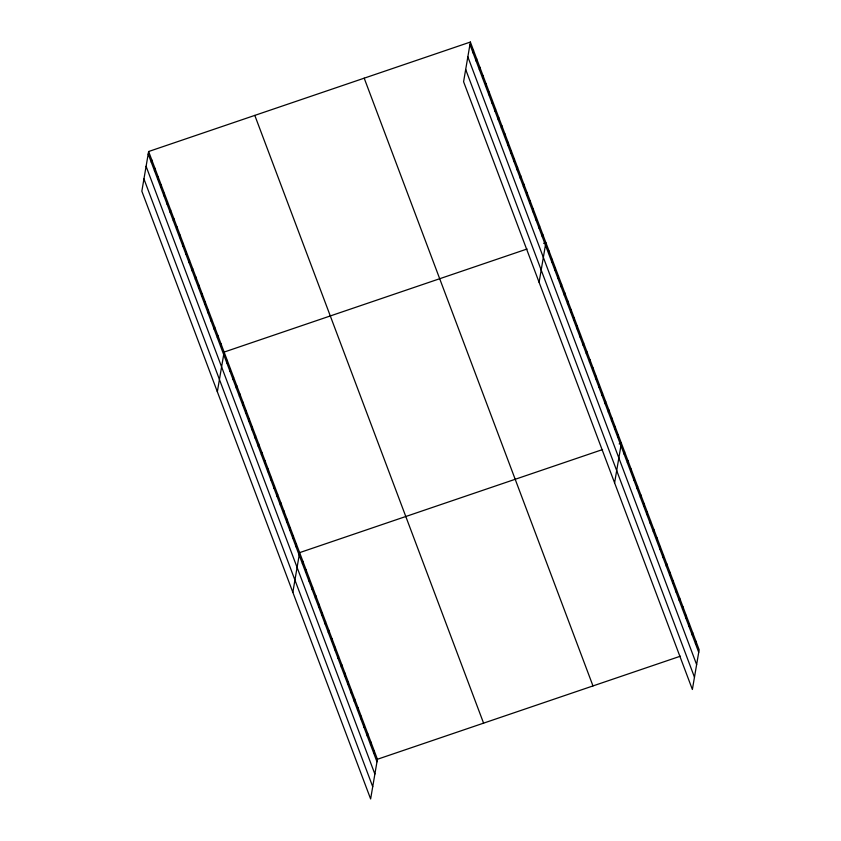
<?xml version="1.0" encoding="UTF-8"?>
<svg xmlns="http://www.w3.org/2000/svg" width="841" height="841" viewBox="0 0 841 841"><rect width="100%" height="100%" fill="white"/><g stroke="black" fill="none" stroke-linecap="round" stroke-linejoin="round"><path stroke-width="1.26" d="M148.626 151.517L141.845 191.201L370.629 798.95L377.409 759.265L148.626 151.517L470.371 42.05L699.155 649.799L692.374 689.483L463.591 81.735L470.371 42.05M151.338 162.397L151.769 159.874M154.481 170.755L154.912 168.232M157.635 179.112L158.066 176.589M160.778 187.469L161.209 184.946M163.921 195.827L164.352 193.304M167.065 204.184L167.496 201.651M170.208 212.542L170.649 210.008M173.362 220.899L173.793 218.366M176.505 229.257L176.936 226.723M179.648 237.604L180.079 235.081M182.791 245.961L183.233 243.438M185.945 254.318L186.376 251.795M189.088 262.676L189.519 260.153M192.232 271.033L192.663 268.51M195.375 279.391L195.806 276.868M198.529 287.748L198.96 285.225M201.672 296.106L202.103 293.583M204.815 304.463L205.246 301.93M207.958 312.82L208.389 310.287M211.112 321.178L211.543 318.644M214.255 329.535L214.686 327.002M217.399 337.882L217.83 335.359M220.542 346.24L220.973 343.717M217.335 391.759L224.126 352.074L527.076 248.999M226.839 362.955L227.27 360.432M229.982 371.312L230.413 368.789M233.125 379.669L233.556 377.146M236.279 388.027L236.71 385.504M239.422 396.384L239.853 393.861M242.565 404.742L242.996 402.208M245.709 413.099L246.14 410.566M248.862 421.457L249.293 418.923M252.006 429.814L252.437 427.281M255.149 438.161L255.58 435.638M258.292 446.518L258.723 443.995M261.435 454.876L261.877 452.353M264.589 463.233L265.02 460.71M267.732 471.591L268.163 469.068M270.876 479.948L271.307 477.425M274.019 488.306L274.46 485.783M277.173 496.663L277.604 494.14M280.316 505.02L280.747 502.487M283.459 513.378L283.89 510.844M286.602 521.735L287.044 519.202M289.756 530.093L290.187 527.559M292.899 538.44L293.33 535.917M296.043 546.797L296.474 544.274M292.836 592.316L299.617 552.632L602.566 449.557M302.434 563.764L302.865 561.241M305.672 572.374L306.103 569.851M308.91 580.984L309.341 578.461M312.158 589.594L312.589 587.071M315.396 598.203L315.827 595.68M318.634 606.813L319.065 604.29M321.882 615.423L322.313 612.9M325.12 624.033L325.551 621.51M328.358 632.642L328.789 630.119M331.596 641.252L332.037 638.729M334.844 649.862L335.275 647.339M338.082 658.471L338.513 655.948M341.32 667.081L341.751 664.558M344.568 675.691L344.999 673.168M347.806 684.301L348.237 681.778M351.044 692.91L351.475 690.387M354.292 701.52L354.723 698.997M357.53 710.13L357.961 707.607M473.094 52.93L473.525 50.407M360.768 718.74L361.199 716.217M476.237 61.288L476.668 58.765M364.016 727.349L364.447 724.826M479.381 69.645L479.812 67.122M367.254 735.959L367.685 733.436M482.524 78.003L482.955 75.48M370.492 744.569L370.923 742.046M485.667 86.36L486.109 83.837M373.74 753.179L374.171 750.656M488.821 94.718L489.252 92.184M491.964 103.075L492.395 100.542M495.107 111.433L495.538 108.899M498.25 119.79L498.692 117.256M501.404 128.147L501.835 125.614M504.547 136.494L504.978 133.971M507.691 144.852L508.122 142.329M510.834 153.209L511.275 150.686M513.988 161.567L514.419 159.044M517.131 169.924L517.562 167.401M520.274 178.281L520.705 175.758M523.417 186.639L523.848 184.116M526.571 194.996L527.002 192.463M529.714 203.354L530.145 200.82M532.858 211.711L533.289 209.178M536.001 220.069L536.432 217.535M539.155 228.426L539.586 225.893M542.298 236.773L542.729 234.25M539.092 282.292L545.872 242.607L543.664 243.364M548.584 253.488L549.015 250.965M551.738 261.845L552.169 259.322M554.881 270.203L555.312 267.68M558.025 278.56L558.456 276.037M561.168 286.918L561.599 284.395M564.322 295.275L564.753 292.742M567.465 303.633L567.896 301.099M570.608 311.99L571.039 309.456M573.751 320.347L574.182 317.814M576.894 328.705L577.336 326.171M580.048 337.052L580.479 334.529M583.191 345.409L583.622 342.886M586.335 353.767L586.766 351.244M589.478 362.124L589.919 359.601M592.632 370.482L593.063 367.959M595.775 378.839L596.206 376.316M598.918 387.196L599.349 384.673M602.061 395.554L602.503 393.02M605.215 403.911L605.646 401.378M608.358 412.269L608.789 409.735M611.502 420.626L611.933 418.093M614.645 428.984L615.076 426.45M617.799 437.331L618.23 434.808M614.592 482.85L621.373 443.165L619.165 443.922M624.18 454.298L624.611 451.775M627.418 462.907L627.859 460.384M630.666 471.517L631.097 468.994M633.904 480.127L634.335 477.604M637.142 488.737L637.583 486.214M640.39 497.346L640.821 494.823M643.628 505.956L644.059 503.433M646.866 514.566L647.297 512.043M650.114 523.176L650.545 520.653M653.352 531.785L653.783 529.262M656.59 540.395L657.021 537.872M659.838 549.005L660.269 546.482M663.076 557.615L663.507 555.092M666.314 566.224L666.745 563.701M669.562 574.834L669.993 572.311M672.8 583.444L673.231 580.921M676.038 592.053L676.469 589.53M679.276 600.663L679.717 598.14M682.524 609.273L682.955 606.75M685.762 617.883L686.193 615.36M689 626.492L689.431 623.969M692.248 635.102L692.679 632.579M695.486 643.712L695.917 641.189M377.409 759.265L680.358 656.201M469.94 44.573L698.724 652.322M467.848 56.841L696.632 664.59M465.683 69.477L694.477 677.226M364.195 78.171L592.979 685.92M254.802 115.396L483.586 723.144M148.195 154.04L376.978 761.788M146.092 166.308L374.876 774.056M143.937 178.933L372.721 786.692"/></g></svg>
